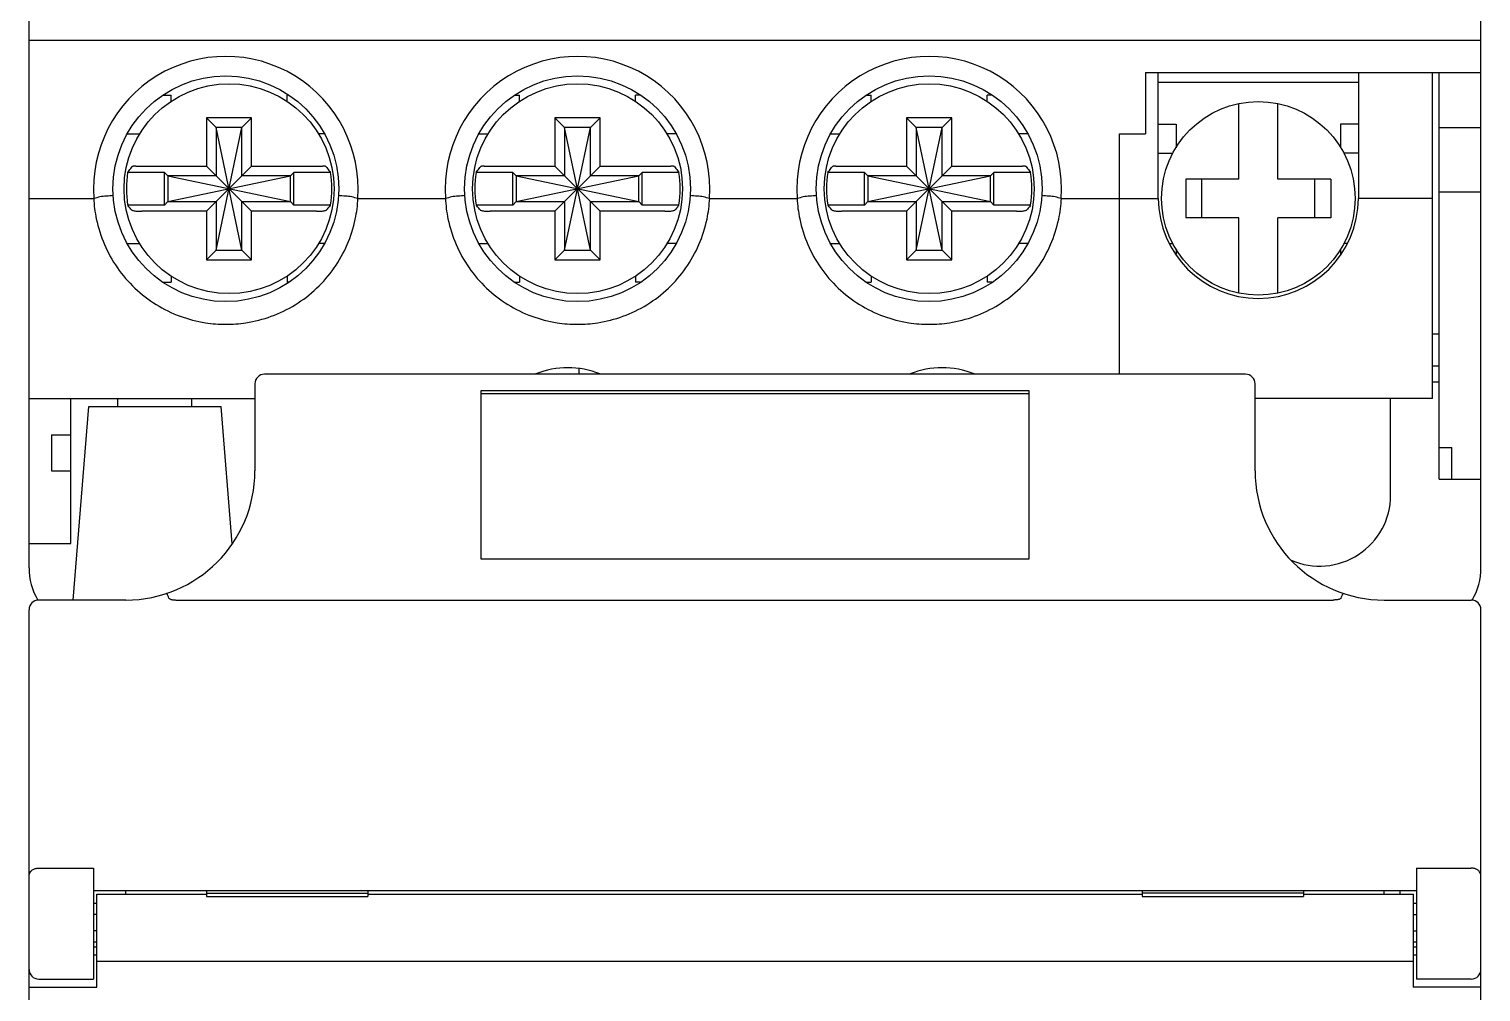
# Model space of a CAD drawing. Header units: millimetres. Extents: x -208796 to -83323, y 30910 to 103951.
# Drawn here: x -100477.22 to -100432.22, y 36287.35 to 36317.2 of the extents above; entities that cross this region are included whole.
import ezdxf
from ezdxf.enums import TextEntityAlignment as Align

# ---------------------------------------------------------------- set-up
doc = ezdxf.new("R2010")
doc.units = ezdxf.units.MM
doc.header["$LTSCALE"] = 3
doc.styles.add('WD_IEC', font='isocp2.shx')

# ---------------------------------------------------------------- blocks, each defined once
blk = doc.blocks.new('*U204')
at = {"color": 7, "linetype": 'Continuous'}
for p, q in [((0, -34.75), (0, 34.75)), ((45, -34.75), (45, 34.75)), ((0, -18.4), (45, -18.4)), ((34.6, -19.4), (34.6, -21.3)), ((34.6, -19.4), (45, -19.4)), ((35, -23.3), (35, -19.4)), ((35, -19.7), (41.2, -19.7)), ((41.2, -19.4), (41.2, -23.3)), ((43.5, -29.5), (43.5, -19.4)), ((43.7, -32), (43.7, -19.4)), ((4.148, -20.1), (4.4, -20.1)), ((4.4, -20.3), (4.4, -20.1)), ((8, -20.3), (8, -20.1)), ((8.051, -20.1), (8, -20.1)), ((15.048, -20.1), (15.2, -20.1)), ((15.2, -20.3), (15.2, -20.1)), ((18.8, -20.3), (18.8, -20.1)), ((18.951, -20.1), (18.8, -20.1)), ((25.948, -20.1), (26.1, -20.1)), ((26.1, -20.3), (26.1, -20.1)), ((29.7, -20.3), (29.7, -20.1)), ((29.851, -20.1), (29.7, -20.1)), ((37.5, -22.7), (37.5, -20.361)), ((38.7, -22.7), (38.7, -20.361)), ((5.5, -20.8), (5.5, -22.3)), ((5.8, -21.1), (5.5, -20.8)), ((6.9, -20.8), (5.5, -20.8)), ((5.8, -21.1), (5.8, -22.6)), ((5.8, -24.9), (6.6, -21.1)), ((6.6, -24.9), (5.8, -21.1)), ((6.6, -21.1), (5.8, -21.1)), ((6.6, -21.1), (6.9, -20.8)), ((6.6, -22.6), (6.6, -21.1)), ((6.9, -22.3), (6.9, -20.8)), ((16.3, -20.8), (16.3, -22.3)), ((16.6, -21.1), (16.3, -20.8)), ((17.7, -20.8), (16.3, -20.8)), ((16.6, -21.1), (16.6, -22.6)), ((16.6, -24.9), (17.4, -21.1)), ((17.4, -24.9), (16.6, -21.1)), ((17.4, -21.1), (16.6, -21.1)), ((17.4, -21.1), (17.7, -20.8)), ((17.4, -22.6), (17.4, -21.1)), ((17.7, -22.3), (17.7, -20.8)), ((27.2, -20.8), (27.2, -22.3)), ((28.6, -20.8), (27.2, -20.8)), ((27.5, -21.1), (27.2, -20.8)), ((27.5, -21.1), (27.5, -22.6)), ((27.5, -24.9), (28.3, -21.1)), ((28.3, -24.9), (27.5, -21.1)), ((28.3, -21.1), (27.5, -21.1)), ((28.3, -21.1), (28.6, -20.8)), ((28.3, -22.6), (28.3, -21.1)), ((28.6, -22.3), (28.6, -20.8)), ((35, -21), (35.55, -21)), ((35.55, -21), (35.55, -21.735)), ((41.2, -21), (40.65, -21)), ((40.65, -21), (40.65, -21.735)), ((43.7, -21.1), (45, -21.1)), ((3.055, -21.3), (3.439, -21.3)), ((9.145, -21.3), (8.961, -21.3)), ((13.955, -21.3), (14.239, -21.3)), ((20.045, -21.3), (19.761, -21.3)), ((24.855, -21.3), (25.139, -21.3)), ((30.945, -21.3), (30.661, -21.3)), ((33.8, -28.75), (33.8, -21.3)), ((33.8, -21.3), (34.6, -21.3)), ((35, -21.9), (35.451, -21.9)), ((41.2, -21.9), (40.749, -21.9)), ((4.195, -22.495), (3.057, -22.495)), ((3.305, -22.3), (5.5, -22.3)), ((4.195, -23.505), (4.195, -22.495)), ((4.3, -22.6), (4.195, -22.495)), ((5.5, -23.7), (6.9, -22.3)), ((6.9, -23.7), (5.5, -22.3)), ((6.9, -22.3), (9.095, -22.3)), ((8.1, -22.6), (8.205, -22.495)), ((8.205, -23.505), (8.205, -22.495)), ((9.343, -22.495), (8.205, -22.495)), ((14.995, -22.495), (13.857, -22.495)), ((14.105, -22.3), (16.3, -22.3)), ((14.995, -23.505), (14.995, -22.495)), ((15.1, -22.6), (14.995, -22.495)), ((16.3, -23.7), (17.7, -22.3)), ((17.7, -23.7), (16.3, -22.3)), ((17.7, -22.3), (19.895, -22.3)), ((18.9, -22.6), (19.005, -22.495)), ((19.005, -23.505), (19.005, -22.495)), ((20.143, -22.495), (19.005, -22.495)), ((25.895, -22.495), (24.757, -22.495)), ((25.005, -22.3), (27.2, -22.3)), ((25.895, -23.505), (25.895, -22.495)), ((26, -22.6), (25.895, -22.495)), ((27.2, -23.7), (28.6, -22.3)), ((28.6, -23.7), (27.2, -22.3)), ((28.6, -22.3), (30.795, -22.3)), ((29.8, -22.6), (29.905, -22.495)), ((29.905, -23.505), (29.905, -22.495)), ((31.043, -22.495), (29.905, -22.495)), ((4.3, -22.6), (4.3, -23.4)), ((4.3, -22.6), (8.1, -23.4)), ((5.8, -22.6), (4.3, -22.6)), ((4.3, -23.4), (8.1, -22.6)), ((8.1, -22.6), (6.6, -22.6)), ((8.1, -23.4), (8.1, -22.6)), ((15.1, -22.6), (15.1, -23.4)), ((16.6, -22.6), (15.1, -22.6)), ((15.1, -22.6), (18.9, -23.4)), ((15.1, -23.4), (18.9, -22.6)), ((18.9, -22.6), (17.4, -22.6)), ((18.9, -23.4), (18.9, -22.6)), ((26, -22.6), (26, -23.4)), ((26, -23.4), (29.8, -22.6)), ((27.5, -22.6), (26, -22.6)), ((26, -22.6), (29.8, -23.4)), ((29.8, -22.6), (28.3, -22.6)), ((29.8, -23.4), (29.8, -22.6)), ((37.5, -22.7), (35.85, -22.7)), ((35.85, -22.7), (35.85, -23.9)), ((36.35, -23.9), (36.35, -22.7)), ((40.35, -22.7), (38.7, -22.7)), ((39.85, -23.9), (39.85, -22.7)), ((40.35, -22.7), (40.35, -23.9)), ((0, -23.3), (2.011, -23.3)), ((4.3, -23.4), (4.195, -23.505)), ((4.3, -23.4), (5.8, -23.4)), ((5.8, -23.4), (5.8, -24.9)), ((6.6, -24.9), (6.6, -23.4)), ((6.6, -23.4), (8.1, -23.4)), ((8.1, -23.4), (8.205, -23.505)), ((10.189, -23.3), (12.911, -23.3)), ((15.1, -23.4), (14.995, -23.505)), ((15.1, -23.4), (16.6, -23.4)), ((16.6, -23.4), (16.6, -24.9)), ((17.4, -24.9), (17.4, -23.4)), ((17.4, -23.4), (18.9, -23.4)), ((18.9, -23.4), (19.005, -23.505)), ((21.089, -23.3), (23.811, -23.3)), ((26, -23.4), (25.895, -23.505)), ((26, -23.4), (27.5, -23.4)), ((27.5, -23.4), (27.5, -24.9)), ((28.3, -24.9), (28.3, -23.4)), ((28.3, -23.4), (29.8, -23.4)), ((29.8, -23.4), (29.905, -23.505)), ((31.989, -23.3), (35, -23.3)), ((31.989, -23.3), (35, -23.3)), ((43.5, -23.3), (41.2, -23.3)), ((43.5, -23.3), (41.2, -23.3)), ((43.7, -23.1), (45, -23.1)), ((4.195, -23.505), (3.057, -23.505)), ((5.5, -23.7), (3.494, -23.7)), ((5.5, -23.7), (5.5, -25.2)), ((6.9, -25.2), (6.9, -23.7)), ((8.906, -23.7), (6.9, -23.7)), ((9.343, -23.505), (8.205, -23.505)), ((14.995, -23.505), (13.857, -23.505)), ((16.3, -23.7), (14.294, -23.7)), ((16.3, -23.7), (16.3, -25.2)), ((17.7, -25.2), (17.7, -23.7)), ((19.706, -23.7), (17.7, -23.7)), ((20.143, -23.505), (19.005, -23.505)), ((25.895, -23.505), (24.757, -23.505)), ((27.2, -23.7), (25.194, -23.7)), ((27.2, -23.7), (27.2, -25.2)), ((28.6, -25.2), (28.6, -23.7)), ((30.606, -23.7), (28.6, -23.7)), ((31.043, -23.505), (29.905, -23.505)), ((37.5, -23.9), (35.85, -23.9)), ((37.5, -26.239), (37.5, -23.9)), ((40.35, -23.9), (38.7, -23.9)), ((38.7, -26.239), (38.7, -23.9)), ((3.057, -24.7), (3.439, -24.7)), ((9.143, -24.7), (8.961, -24.7)), ((13.957, -24.7), (14.239, -24.7)), ((20.043, -24.7), (19.761, -24.7)), ((24.857, -24.7), (25.139, -24.7)), ((30.943, -24.7), (30.661, -24.7)), ((35.34, -24.7), (35.451, -24.7)), ((40.86, -24.7), (40.749, -24.7)), ((5.8, -24.9), (5.5, -25.2)), ((5.5, -25.2), (6.9, -25.2)), ((5.8, -24.9), (6.6, -24.9)), ((6.6, -24.9), (6.9, -25.2)), ((16.6, -24.9), (16.3, -25.2)), ((16.3, -25.2), (17.7, -25.2)), ((16.6, -24.9), (17.4, -24.9)), ((17.4, -24.9), (17.7, -25.2)), ((27.5, -24.9), (27.2, -25.2)), ((27.2, -25.2), (28.6, -25.2)), ((27.5, -24.9), (28.3, -24.9)), ((28.3, -24.9), (28.6, -25.2)), ((35.55, -24.865), (35.55, -25.026)), ((40.65, -24.865), (40.65, -25.026)), ((4.157, -25.9), (4.4, -25.9)), ((4.4, -25.7), (4.4, -25.9)), ((8, -25.7), (8, -25.9)), ((8.043, -25.9), (8, -25.9)), ((15.057, -25.9), (15.2, -25.9)), ((15.2, -25.7), (15.2, -25.9)), ((18.8, -25.7), (18.8, -25.9)), ((18.943, -25.9), (18.8, -25.9)), ((25.957, -25.9), (26.1, -25.9)), ((26.1, -25.7), (26.1, -25.9)), ((29.7, -25.7), (29.7, -25.9)), ((29.843, -25.9), (29.7, -25.9)), ((43.5, -27.5), (43.7, -27.5)), ((37.7, -28.75), (7.3, -28.75)), ((17.05, -28.75), (17.05, -28.588)), ((43.7, -28.5), (43.5, -28.5)), ((7, -29.05), (7, -31.75)), ((38, -31.75), (38, -29.05)), ((43.7, -29), (43.5, -29)), ((0, -29.5), (7, -29.5)), ((1.3, -34), (1.3, -29.5)), ((2.75, -29.75), (2.75, -29.5)), ((5.05, -29.75), (5.05, -29.5)), ((14, -29.263), (14, -34.472)), ((31, -29.263), (14, -29.263)), ((31, -29.362), (14, -29.362)), ((31, -34.472), (31, -29.263)), ((43.5, -29.5), (38, -29.5)), ((42.2, -32.5), (42.2, -29.5)), ((1.37, -35.75), (1.85, -29.75)), ((1.85, -29.75), (5.95, -29.75)), ((6.291, -34.008), (5.95, -29.75)), ((0.7, -30.625), (0.7, -31.75)), ((0.7, -30.625), (1.3, -30.625)), ((43.7, -31.021), (44.1, -31.021)), ((44.1, -32), (44.1, -31.021)), ((0.7, -31.75), (1.3, -31.75)), ((43.7, -32), (45, -32)), ((0, -34), (1.3, -34)), ((14, -34.472), (31, -34.472)), ((3, -35.75), (0.3, -35.75)), ((4.578, -35.75), (40.422, -35.75)), ((42, -35.75), (44.7, -35.75)), ((0, -64.85), (0, -36.05)), ((45, -64.85), (45, -36.05)), ((0.3, -44.059), (2, -44.059)), ((2, -44.059), (2, -47.5)), ((43, -44.059), (44.7, -44.059)), ((43, -44.059), (43, -47.5)), ((2, -44.75), (43, -44.75)), ((2.1, -47.75), (2.1, -44.868)), ((2.1, -44.868), (5.5, -44.868)), ((3, -44.868), (3, -44.75)), ((5.5, -44.75), (5.5, -44.944)), ((5.5, -44.833), (10.5, -44.833)), ((5.5, -44.944), (10.5, -44.944)), ((10.5, -44.75), (10.5, -44.944)), ((10.5, -44.868), (34.5, -44.868)), ((34.5, -44.75), (34.5, -44.944)), ((39.5, -44.833), (34.5, -44.833)), ((34.5, -44.944), (39.5, -44.944)), ((39.5, -44.75), (39.5, -44.944)), ((39.5, -44.868), (42.9, -44.868)), ((42, -44.868), (42, -44.75)), ((42.5, -44.868), (42.5, -44.75)), ((42.9, -44.868), (42.9, -47.75)), ((2, -45.15), (2.1, -45.15)), ((42.9, -45.15), (43, -45.15)), ((2.1, -45.5), (2, -45.5)), ((42.9, -45.5), (43, -45.5)), ((2.1, -46), (2, -46)), ((2, -46.35), (2.1, -46.35)), ((42.9, -46), (43, -46)), ((42.9, -46.35), (43, -46.35)), ((2, -46.5), (2.1, -46.5)), ((2, -46.75), (2.1, -46.75)), ((42.9, -46.5), (43, -46.5)), ((42.9, -46.75), (43, -46.75)), ((2.1, -46.95), (42.9, -46.95)), ((0.3, -47.5), (2, -47.5)), ((44.7, -47.5), (43, -47.5)), ((0, -47.75), (2.1, -47.75)), ((45, -47.75), (42.9, -47.75))]:
    blk.add_line(p, q, dxfattribs=at)
for centre, radius in [((6.1, -23), 3.5), ((6.2, -23), 3.253), ((17, -23), 3.5), ((17, -23), 3.253), ((27.9, -23), 3.5), ((27.9, -23), 3.253), ((38.1, -23.3), 3)]:
    blk.add_circle(centre, radius, dxfattribs=at)
for centre, radius, start, end in [((6.1, -23), 4.1, 355.8039, 184.1961), ((17, -23), 4.1, 355.8039, 184.1961), ((27.9, -23), 4.1, 355.8039, 184.1961), ((6.2, -23), 3.184, 170.8733, 189.1267), ((6.2, -23), 3.184, 350.8733, 9.1267), ((17, -23), 3.184, 170.8733, 189.1267), ((17, -23), 3.184, 350.8733, 9.1267), ((27.9, -23), 3.184, 170.8733, 189.1267), ((27.9, -23), 3.184, 350.8733, 9.1267), ((38.1, -23.3), 3.1, 180, 0), ((7.3, -29.05), 0.3, 90, 180), ((16.7, -31.25), 2.7, 68.4474, 111.5526), ((28.3, -31.25), 2.7, 68.4474, 111.5526), ((37.7, -29.05), 0.3, 0, 90), ((3, -31.75), 4, 270, 0), ((42, -31.75), 4, 180, 270), ((40, -32.5), 2.2, 246.4596, 0), ((2, -34.75), 2, 180, 210), ((43, -34.75), 2, 330, 0), ((0.3, -36.05), 0.3, 90, 180), ((44.7, -36.05), 0.3, 0, 90), ((0.3, -47.2), 0.3, 180, 270), ((44.7, -47.2), 0.3, 270, 0)]:
    blk.add_arc(centre, radius, start, end, dxfattribs=at)
for points, start_tangent, end_tangent in [([(3.057, -22.495), (3.104, -22.433), (3.151, -22.373), (3.199, -22.314)], (0.60071, 0.799467), (0.637322, 0.770597)), ([(3.305, -22.3), (3.275, -22.301), (3.247, -22.303), (3.224, -22.306), (3.207, -22.309), (3.199, -22.314)], (-1, 0), (-0.637322, -0.770597)), ([(9.201, -22.314), (9.193, -22.309), (9.176, -22.306), (9.153, -22.303), (9.125, -22.301), (9.095, -22.3)], (-0.637322, 0.770597), (-1, 0)), ([(9.201, -22.314), (9.249, -22.373), (9.296, -22.433), (9.343, -22.495)], (0.637322, -0.770597), (0.60071, -0.799467)), ([(13.857, -22.495), (13.904, -22.433), (13.951, -22.373), (13.999, -22.314)], (0.60071, 0.799467), (0.637322, 0.770597)), ([(14.105, -22.3), (14.075, -22.301), (14.047, -22.303), (14.024, -22.306), (14.007, -22.309), (13.999, -22.314)], (-1, 0), (-0.637322, -0.770597)), ([(20.001, -22.314), (19.993, -22.309), (19.976, -22.306), (19.953, -22.303), (19.925, -22.301), (19.895, -22.3)], (-0.637322, 0.770597), (-1, 0)), ([(20.001, -22.314), (20.049, -22.373), (20.096, -22.433), (20.143, -22.495)], (0.637322, -0.770597), (0.60071, -0.799467)), ([(24.757, -22.495), (24.804, -22.433), (24.851, -22.373), (24.899, -22.314)], (0.60071, 0.799467), (0.637322, 0.770597)), ([(25.005, -22.3), (24.975, -22.301), (24.947, -22.303), (24.924, -22.306), (24.907, -22.309), (24.899, -22.314)], (-1, 0), (-0.637322, -0.770597)), ([(30.901, -22.314), (30.893, -22.309), (30.876, -22.306), (30.853, -22.303), (30.825, -22.301), (30.795, -22.3)], (-0.637322, 0.770597), (-1, 0)), ([(30.901, -22.314), (30.949, -22.373), (30.996, -22.433), (31.043, -22.495)], (0.637322, -0.770597), (0.60071, -0.799467)), ([(2.005, -23.3), (2.085, -23.936), (2.335, -24.727), (2.737, -25.45), (3.28, -26.08), (3.941, -26.59), (4.684, -26.952), (5.465, -27.155), (6.1, -27.204)], (0.046693, -0.998909), (1, 0.000216)), ([(2.606, -23.211), (2.395, -23.233), (2.195, -23.252), (2.011, -23.3)], (-0.99411, -0.108378), (-0.996472, -0.083922)), ([(6.1, -27.204), (6.724, -27.156), (7.507, -26.955), (8.251, -26.595), (8.914, -26.086), (9.458, -25.456), (9.862, -24.733), (10.113, -23.942), (10.195, -23.3)], (1, -0.00015), (0.046679, 0.99891)), ([(10.189, -23.3), (10.005, -23.252), (9.805, -23.233), (9.594, -23.211)], (-0.996473, 0.08392), (-0.99411, 0.108375)), ([(12.905, -23.3), (12.985, -23.936), (13.235, -24.727), (13.637, -25.45), (14.18, -26.08), (14.841, -26.59), (15.584, -26.952), (16.365, -27.155), (17, -27.204)], (0.046693, -0.998909), (1, 0.000216)), ([(13.506, -23.211), (13.295, -23.233), (13.095, -23.252), (12.911, -23.3)], (-0.99411, -0.108378), (-0.996472, -0.083922)), ([(17, -27.204), (17.624, -27.156), (18.407, -26.955), (19.151, -26.595), (19.814, -26.086), (20.358, -25.456), (20.762, -24.733), (21.013, -23.942), (21.095, -23.3)], (1, -0.00015), (0.046679, 0.99891)), ([(21.089, -23.3), (20.905, -23.252), (20.705, -23.233), (20.494, -23.211)], (-0.996473, 0.08392), (-0.99411, 0.108375)), ([(23.805, -23.3), (23.885, -23.936), (24.135, -24.727), (24.537, -25.45), (25.08, -26.08), (25.741, -26.59), (26.484, -26.952), (27.265, -27.155), (27.9, -27.204)], (0.046693, -0.998909), (1, 0.000216)), ([(24.406, -23.211), (24.195, -23.233), (23.995, -23.252), (23.811, -23.3)], (-0.99411, -0.108378), (-0.996472, -0.083922)), ([(27.9, -27.204), (28.524, -27.156), (29.307, -26.955), (30.051, -26.595), (30.714, -26.086), (31.258, -25.456), (31.662, -24.733), (31.913, -23.942), (31.995, -23.3)], (1, -0.00015), (0.046679, 0.99891)), ([(31.989, -23.3), (31.805, -23.252), (31.605, -23.233), (31.394, -23.211)], (-0.996473, 0.08392), (-0.99411, 0.108375)), ([(3.177, -23.659), (3.136, -23.608), (3.096, -23.557), (3.057, -23.505)], (-0.631723, 0.775194), (-0.60071, 0.799467)), ([(3.177, -23.659), (3.195, -23.67), (3.231, -23.68), (3.282, -23.688), (3.345, -23.695), (3.418, -23.699), (3.494, -23.7)], (0.631723, -0.775194), (1, 0)), ([(8.906, -23.7), (8.982, -23.699), (9.055, -23.695), (9.118, -23.688), (9.169, -23.68), (9.205, -23.67), (9.223, -23.659)], (1, 0), (0.631723, 0.775194)), ([(9.343, -23.505), (9.304, -23.557), (9.264, -23.608), (9.223, -23.659)], (-0.60071, -0.799467), (-0.631723, -0.775194)), ([(13.977, -23.659), (13.936, -23.608), (13.896, -23.557), (13.857, -23.505)], (-0.631723, 0.775194), (-0.60071, 0.799467)), ([(13.977, -23.659), (13.995, -23.67), (14.031, -23.68), (14.082, -23.688), (14.145, -23.695), (14.218, -23.699), (14.294, -23.7)], (0.631723, -0.775194), (1, 0)), ([(19.706, -23.7), (19.782, -23.699), (19.855, -23.695), (19.918, -23.688), (19.969, -23.68), (20.005, -23.67), (20.023, -23.659)], (1, 0), (0.631723, 0.775194)), ([(20.143, -23.505), (20.104, -23.557), (20.064, -23.608), (20.023, -23.659)], (-0.60071, -0.799467), (-0.631723, -0.775194)), ([(24.877, -23.659), (24.836, -23.608), (24.796, -23.557), (24.757, -23.505)], (-0.631723, 0.775194), (-0.60071, 0.799467)), ([(24.877, -23.659), (24.895, -23.67), (24.931, -23.68), (24.982, -23.688), (25.045, -23.695), (25.118, -23.699), (25.194, -23.7)], (0.631723, -0.775194), (1, 0)), ([(30.606, -23.7), (30.682, -23.699), (30.755, -23.695), (30.818, -23.688), (30.869, -23.68), (30.905, -23.67), (30.923, -23.659)], (1, 0), (0.631723, 0.775194)), ([(31.043, -23.505), (31.004, -23.557), (30.964, -23.608), (30.923, -23.659)], (-0.60071, -0.799467), (-0.631723, -0.775194)), ([(4.336, -35.688), (4.304, -35.61), (4.279, -35.56), (4.264, -35.545)], (-0.360234, 0.932862), (-0.948757, -0.316006)), ([(40.664, -35.688), (40.696, -35.61), (40.721, -35.56), (40.736, -35.545)], (0.360253, 0.932855), (0.948758, -0.316005)), ([(4.336, -35.688), (4.352, -35.708), (4.38, -35.724), (4.412, -35.734), (4.448, -35.741), (4.488, -35.746), (4.531, -35.749), (4.578, -35.75)], (0.360234, -0.932862), (1, 0)), ([(40.664, -35.688), (40.648, -35.708), (40.62, -35.724), (40.588, -35.734), (40.552, -35.741), (40.512, -35.746), (40.469, -35.749), (40.422, -35.75)], (-0.360253, -0.932855), (-1, 0)), ([(0, -44.308), (0.011, -44.238), (0.045, -44.172), (0.105, -44.115), (0.191, -44.075), (0.3, -44.059)], (0, 1), (1, 0)), ([(45, -44.308), (44.989, -44.238), (44.955, -44.172), (44.895, -44.115), (44.809, -44.075), (44.7, -44.059)], (0, 1), (-1, 0))]:
    blk.add_spline(points, degree=3, dxfattribs=dict(at, start_tangent=start_tangent, end_tangent=end_tangent))
at = {"color": 1, "linetype": 'ByBlock', "lineweight": -2, "ltscale": 0.5, "style": 'WD_IEC', "width": 0.5, "flags": 12}
blk.add_attdef('TYPE', text='', height=5, dxfattribs=at).set_placement((22.5, -8.15), align=Align.MIDDLE_CENTER)

msp = doc.modelspace()

# ---------------------------------------------------------------- block references
msp.add_blockref('*U204', (-100477.22, 36335.255))

doc.saveas('drawing.dxf')
